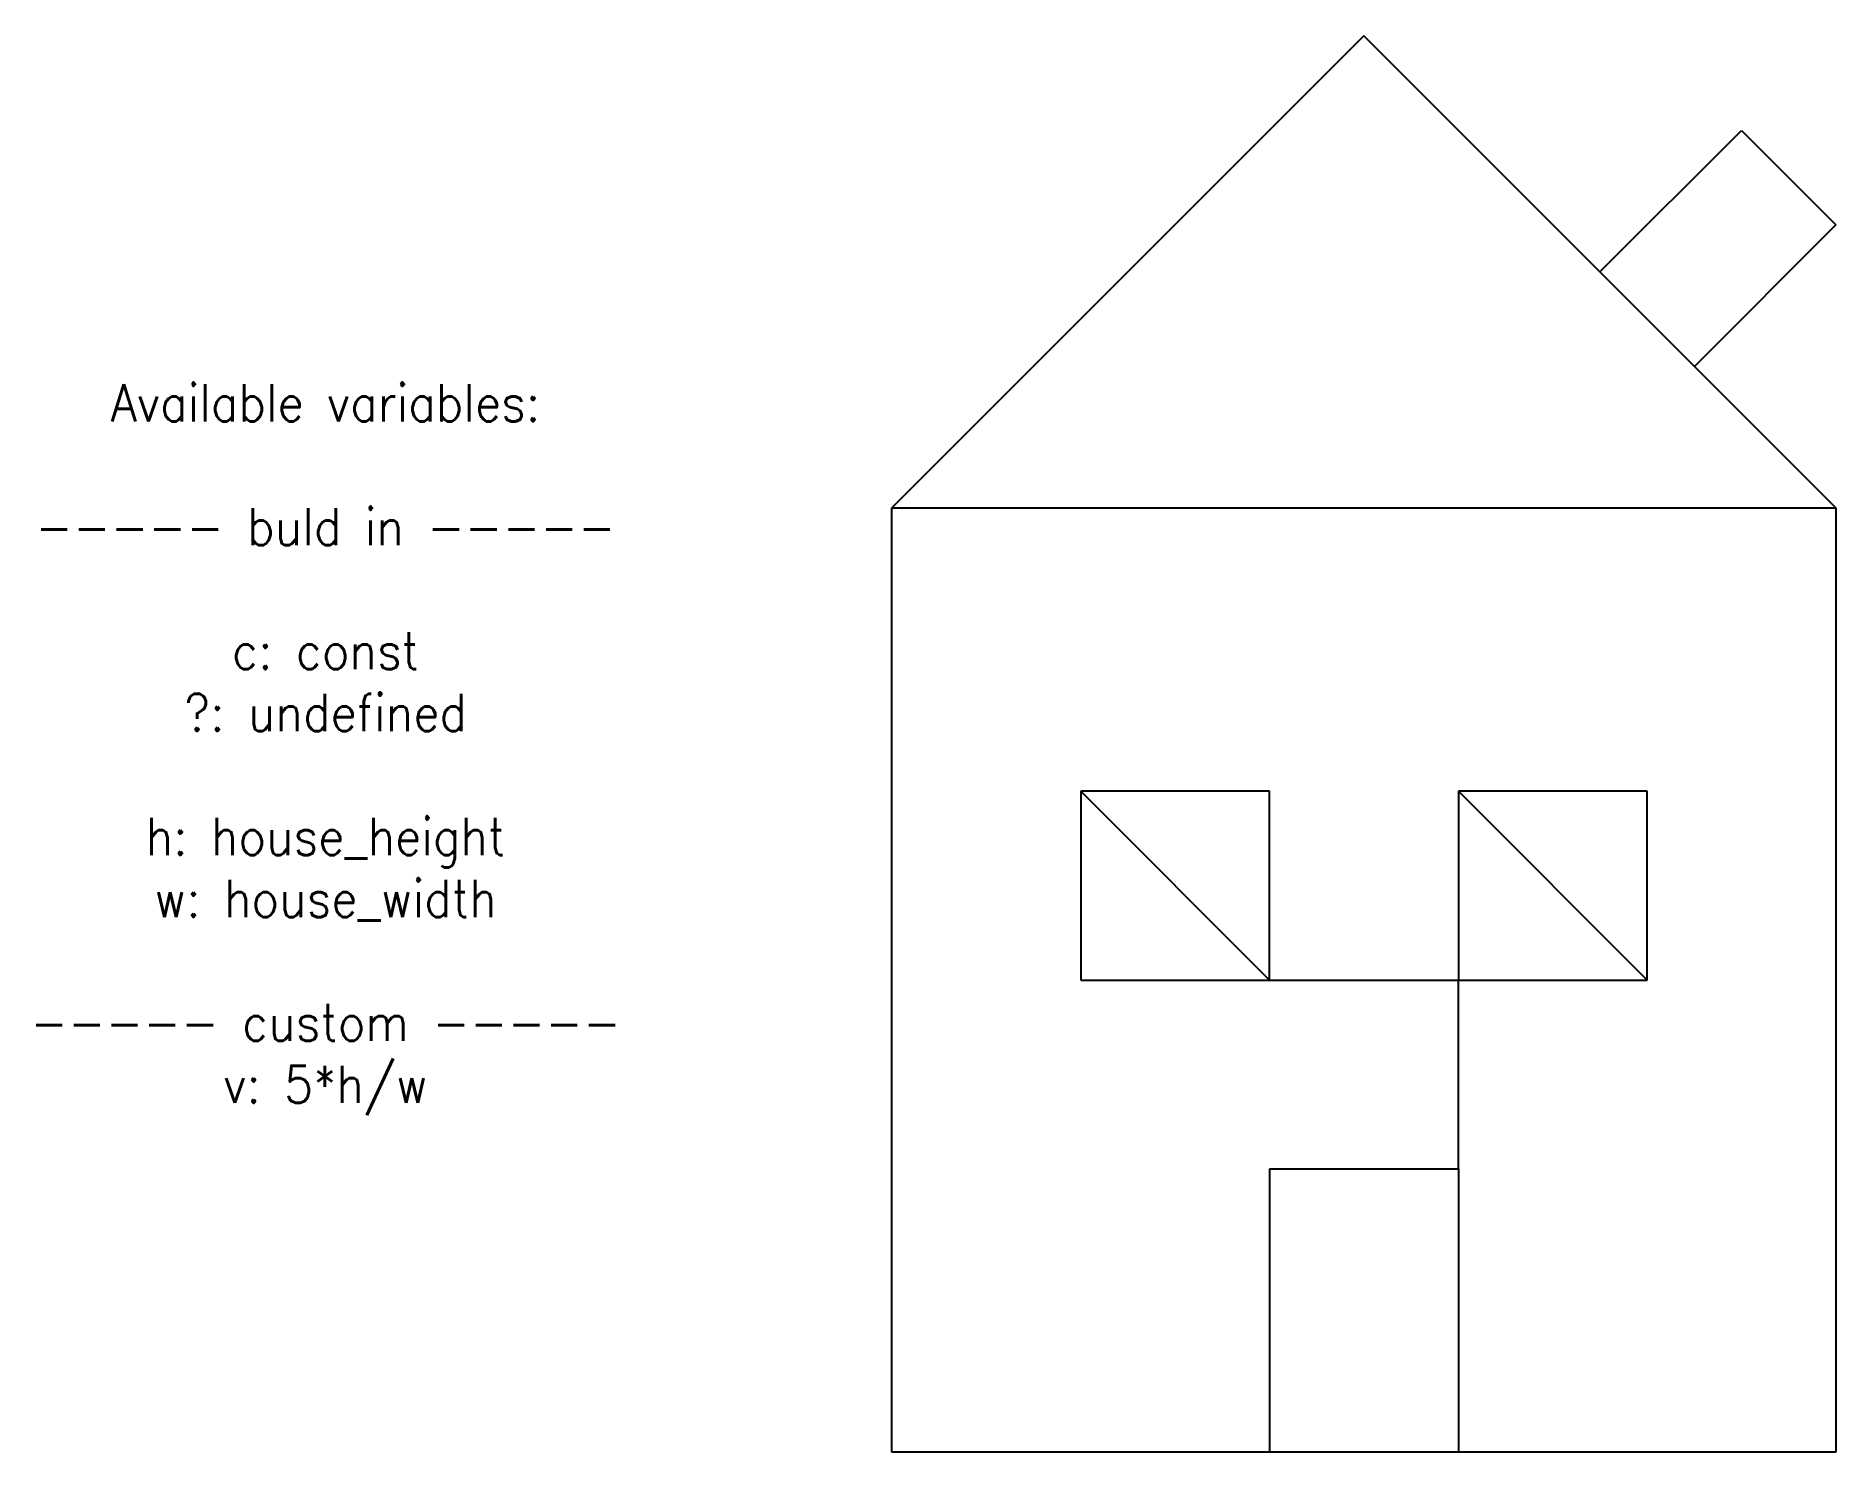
# Model space of a CAD drawing. Header units: inches. Extents: x -91 to 100, y 0 to 150.
import ezdxf

# ---------------------------------------------------------------- set-up
doc = ezdxf.new("R2010")
doc.units = ezdxf.units.IN
doc.header["$MEASUREMENT"] = 0
doc.layers.get('0').update_dxf_attribs({"lineweight": 25})
doc.layers.add('CUTTING', color=1, linetype='Continuous', lineweight=25, true_color=0xff0000)
doc.layers.add('VIRTUAL_LAYER', color=2, linetype='Continuous', lineweight=25, true_color=0xffff00)
doc.styles.add('textstyle11', font='Standard')

msp = doc.modelspace()

# ---------------------------------------------------------------- linework, layer by layer
at = {"layer": 'CUTTING'}
for p, q in [((50, 150), (0, 100)), ((100, 100), (50, 150)), ((75, 125), (90, 140)), ((90, 140), (100, 130)), ((100, 130), (85, 115)), ((0, 0), (0, 100)), ((0, 100), (100, 100)), ((100, 100), (100, 0)), ((20, 70), (20, 50)), ((40, 70), (20, 70)), ((20, 70), (40, 50)), ((40, 50), (40, 70)), ((60, 70), (60, 50)), ((80, 70), (60, 70)), ((60, 70), (80, 50)), ((80, 50), (80, 70)), ((20, 50), (40, 50)), ((60, 50), (80, 50)), ((40, 30), (40, 0)), ((40, 30), (60, 30)), ((60, 30), (60, 0)), ((100, 0), (0, 0))]:
    msp.add_line(p, q, dxfattribs=at)
at = {"layer": 'VIRTUAL_LAYER'}
for p, q in [((100, 100), (85, 115)), ((40, 50), (60, 50)), ((60, 30), (60, 50)), ((40, 0), (0, 0))]:
    msp.add_line(p, q, dxfattribs=at)

# ---------------------------------------------------------------- texts
at = {"insert": (-60, 35.67), "char_height": 3.937, "attachment_point": 8, "style": 'textstyle11'}
msp.add_mtext('Available variables: \\P\\P----- buld in -----\\P\\Pc: const\\P?: undefined \\P\\Ph: house_height\\Pw: house_width\\P\\P----- custom -----\\Pv: 5*h/w\\P', dxfattribs=at)

doc.saveas('drawing.dxf')
